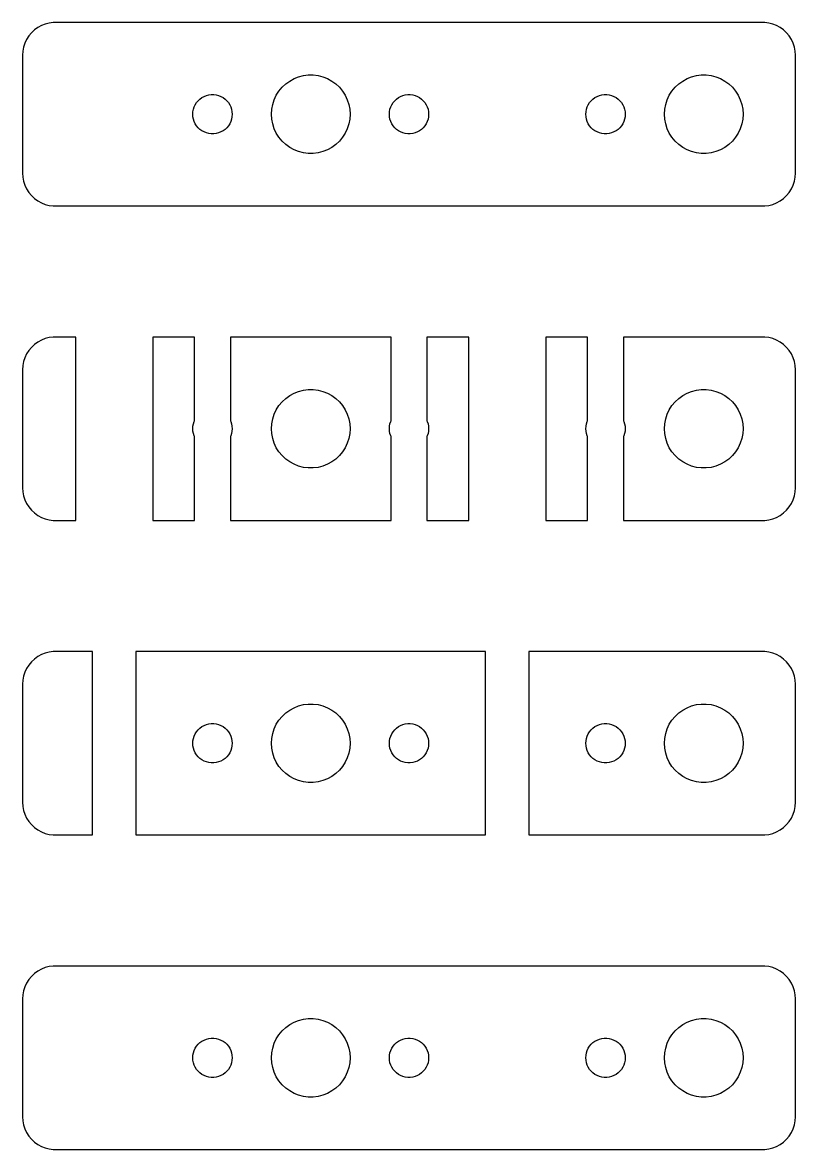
# Model space of a CAD drawing. Header units: metres. Extents: x -29.5 to 29.5, y -7 to 79.
import ezdxf

# ---------------------------------------------------------------- set-up
doc = ezdxf.new("R2010")
doc.units = ezdxf.units.M

msp = doc.modelspace()

# ---------------------------------------------------------------- linework, layer by layer
for p, q in [((-28.5936, 78.4263), (-28.8224, 78.2114)), ((-28.3396, 78.6108), (-28.5936, 78.4263)), ((-28.0644, 78.7621), (-28.3396, 78.6108)), ((-27.7725, 78.8776), (-28.0644, 78.7621)), ((-27.4684, 78.9557), (-27.7725, 78.8776)), ((-27.157, 78.9951), (-27.4684, 78.9557)), ((27.157, 78.9951), (-27.157, 78.9951)), ((27.4684, 78.9557), (27.157, 78.9951)), ((27.7725, 78.8776), (27.4684, 78.9557)), ((28.0644, 78.7621), (27.7725, 78.8776)), ((28.3396, 78.6108), (28.0644, 78.7621)), ((28.5936, 78.4263), (28.3396, 78.6108)), ((28.8224, 78.2114), (28.5936, 78.4263)), ((-29.3244, 77.4203), (-29.4214, 77.1217)), ((-29.1908, 77.7044), (-29.3244, 77.4203)), ((-29.0225, 77.9695), (-29.1908, 77.7044)), ((-28.8224, 78.2114), (-29.0225, 77.9695)), ((29.0225, 77.9695), (28.8224, 78.2114)), ((29.1908, 77.7044), (29.0225, 77.9695)), ((29.3244, 77.4203), (29.1908, 77.7044)), ((29.4214, 77.1217), (29.3244, 77.4203)), ((-29.4803, 76.8133), (-29.5, 76.5)), ((-29.4214, 77.1217), (-29.4803, 76.8133)), ((29.4803, 76.8133), (29.4214, 77.1217)), ((29.5, 76.5), (29.4803, 76.8133)), ((-29.5, 76.5), (-29.5, 67.5)), ((29.5, 67.5), (29.5, 76.5)), ((-8.77733, 74.7145), (-8.42705, 74.8532)), ((-8.42705, 74.8532), (-8.06213, 74.9469)), ((-8.06213, 74.9469), (-7.68837, 74.9941)), ((-7.68837, 74.9941), (-7.31161, 74.9941)), ((-7.31161, 74.9941), (-6.93785, 74.9469)), ((-6.93785, 74.9469), (-6.57294, 74.8532)), ((-6.57294, 74.8532), (-6.22266, 74.7145)), ((21.2227, 74.7145), (21.5729, 74.8532)), ((21.5729, 74.8532), (21.9379, 74.9469)), ((21.9379, 74.9469), (22.3116, 74.9941)), ((22.3116, 74.9941), (22.6884, 74.9941)), ((22.6884, 74.9941), (23.0621, 74.9469)), ((23.0621, 74.9469), (23.427, 74.8532)), ((23.427, 74.8532), (23.7773, 74.7145)), ((-9.92705, 73.7634), (-9.6869, 74.0536)), ((-9.6869, 74.0536), (-9.41226, 74.3115)), ((-9.41226, 74.3115), (-9.10747, 74.533)), ((-9.10747, 74.533), (-8.77733, 74.7145)), ((-6.22266, 74.7145), (-5.89252, 74.533)), ((-5.89252, 74.533), (-5.58772, 74.3115)), ((-5.58772, 74.3115), (-5.31308, 74.0536)), ((-5.31308, 74.0536), (-5.07294, 73.7634)), ((20.0729, 73.7634), (20.3131, 74.0536)), ((20.3131, 74.0536), (20.5877, 74.3115)), ((20.5877, 74.3115), (20.8925, 74.533)), ((20.8925, 74.533), (21.2227, 74.7145)), ((23.7773, 74.7145), (24.1075, 74.533)), ((24.1075, 74.533), (24.4123, 74.3115)), ((24.4123, 74.3115), (24.6869, 74.0536)), ((24.6869, 74.0536), (24.927, 73.7634)), ((-16.0934, 73.0268), (-15.9561, 73.1558)), ((-15.9561, 73.1558), (-15.8037, 73.2665)), ((-15.8037, 73.2665), (-15.6387, 73.3572)), ((-15.6387, 73.3572), (-15.4635, 73.4266)), ((-15.4635, 73.4266), (-15.2811, 73.4734)), ((-15.2811, 73.4734), (-15.0942, 73.497)), ((-15.0942, 73.497), (-14.9058, 73.497)), ((-14.9058, 73.497), (-14.7189, 73.4734)), ((-14.7189, 73.4734), (-14.5365, 73.4266)), ((-14.5365, 73.4266), (-14.3613, 73.3572)), ((-14.3613, 73.3572), (-14.1963, 73.2665)), ((-14.1963, 73.2665), (-14.0439, 73.1558)), ((-14.0439, 73.1558), (-13.9065, 73.0268)), ((-10.4057, 72.7461), (-10.2893, 73.1044)), ((-10.2893, 73.1044), (-10.1289, 73.4453)), ((-10.1289, 73.4453), (-9.92705, 73.7634)), ((-5.07294, 73.7634), (-4.87108, 73.4453)), ((-4.87108, 73.4453), (-4.71066, 73.1044)), ((-4.71066, 73.1044), (-4.59424, 72.7461)), ((-1.09344, 73.0268), (-0.956131, 73.1558)), ((-0.956131, 73.1558), (-0.803726, 73.2665)), ((-0.803726, 73.2665), (-0.638657, 73.3572)), ((-0.638657, 73.3572), (-0.463516, 73.4266)), ((-0.463516, 73.4266), (-0.281067, 73.4734)), ((-0.281067, 73.4734), (-0.094177, 73.497)), ((-0.094177, 73.497), (0.094177, 73.497)), ((0.094177, 73.497), (0.281067, 73.4734)), ((0.281067, 73.4734), (0.463516, 73.4266)), ((0.463516, 73.4266), (0.638657, 73.3572)), ((0.638657, 73.3572), (0.803726, 73.2665)), ((0.803726, 73.2665), (0.956131, 73.1558)), ((0.956131, 73.1558), (1.09344, 73.0268)), ((13.9065, 73.0268), (14.0439, 73.1558)), ((14.0439, 73.1558), (14.1963, 73.2665)), ((14.1963, 73.2665), (14.3613, 73.3572)), ((14.3613, 73.3572), (14.5365, 73.4266)), ((14.5365, 73.4266), (14.7189, 73.4734)), ((14.7189, 73.4734), (14.9058, 73.497)), ((14.9058, 73.497), (15.0942, 73.497)), ((15.0942, 73.497), (15.2811, 73.4734)), ((15.2811, 73.4734), (15.4635, 73.4266)), ((15.4635, 73.4266), (15.6387, 73.3572)), ((15.6387, 73.3572), (15.8037, 73.2665)), ((15.8037, 73.2665), (15.9561, 73.1558)), ((15.9561, 73.1558), (16.0934, 73.0268)), ((19.5942, 72.7461), (19.7107, 73.1044)), ((19.7107, 73.1044), (19.8711, 73.4453)), ((19.8711, 73.4453), (20.0729, 73.7634)), ((24.927, 73.7634), (25.1289, 73.4453)), ((25.1289, 73.4453), (25.2893, 73.1044)), ((25.2893, 73.1044), (25.4057, 72.7461)), ((-16.4882, 72.188), (-16.4529, 72.373)), ((-16.4529, 72.373), (-16.3947, 72.5522)), ((-16.3947, 72.5522), (-16.3145, 72.7226)), ((-16.3145, 72.7226), (-16.2135, 72.8817)), ((-16.2135, 72.8817), (-16.0934, 73.0268)), ((-13.9065, 73.0268), (-13.7865, 72.8817)), ((-13.7865, 72.8817), (-13.6855, 72.7226)), ((-13.6855, 72.7226), (-13.6053, 72.5522)), ((-13.6053, 72.5522), (-13.5471, 72.373)), ((-13.5471, 72.373), (-13.5118, 72.188)), ((-10.5, 72), (-10.4763, 72.376)), ((-10.4763, 72.376), (-10.4057, 72.7461)), ((-4.59424, 72.7461), (-4.52365, 72.376)), ((-4.52365, 72.376), (-4.5, 72)), ((-1.48816, 72.188), (-1.45287, 72.373)), ((-1.45287, 72.373), (-1.39465, 72.5522)), ((-1.39465, 72.5522), (-1.31445, 72.7226)), ((-1.31445, 72.7226), (-1.21352, 72.8817)), ((-1.21352, 72.8817), (-1.09344, 73.0268)), ((1.09344, 73.0268), (1.21352, 72.8817)), ((1.21352, 72.8817), (1.31445, 72.7226)), ((1.31445, 72.7226), (1.39465, 72.5522)), ((1.39465, 72.5522), (1.45287, 72.373)), ((1.45287, 72.373), (1.48816, 72.188)), ((13.5118, 72.188), (13.5471, 72.373)), ((13.5471, 72.373), (13.6053, 72.5522)), ((13.6053, 72.5522), (13.6855, 72.7226)), ((13.6855, 72.7226), (13.7865, 72.8817)), ((13.7865, 72.8817), (13.9065, 73.0268)), ((16.0934, 73.0268), (16.2135, 72.8817)), ((16.2135, 72.8817), (16.3145, 72.7226)), ((16.3145, 72.7226), (16.3947, 72.5522)), ((16.3947, 72.5522), (16.4529, 72.373)), ((16.4529, 72.373), (16.4882, 72.188)), ((19.5, 72), (19.5237, 72.376)), ((19.5237, 72.376), (19.5942, 72.7461)), ((25.4057, 72.7461), (25.4763, 72.376)), ((25.4763, 72.376), (25.5, 72)), ((-16.5, 72), (-16.4882, 72.188)), ((-16.4882, 71.812), (-16.5, 72)), ((-16.4529, 71.627), (-16.4882, 71.812)), ((-16.3947, 71.4478), (-16.4529, 71.627)), ((-16.3145, 71.2774), (-16.3947, 71.4478)), ((-13.6053, 71.4478), (-13.6855, 71.2774)), ((-13.5471, 71.627), (-13.6053, 71.4478)), ((-13.5118, 71.812), (-13.5471, 71.627)), ((-13.5118, 72.188), (-13.5, 72)), ((-13.5, 72), (-13.5118, 71.812)), ((-10.4763, 71.624), (-10.5, 72)), ((-10.4057, 71.2539), (-10.4763, 71.624)), ((-4.52365, 71.624), (-4.59424, 71.2539)), ((-4.5, 72), (-4.52365, 71.624)), ((-1.5, 72), (-1.48816, 72.188)), ((-1.48816, 71.812), (-1.5, 72)), ((-1.45287, 71.627), (-1.48816, 71.812)), ((-1.39465, 71.4478), (-1.45287, 71.627)), ((-1.31445, 71.2774), (-1.39465, 71.4478)), ((1.39465, 71.4478), (1.31445, 71.2774)), ((1.45287, 71.627), (1.39465, 71.4478)), ((1.48816, 71.812), (1.45287, 71.627)), ((1.48816, 72.188), (1.5, 72)), ((1.5, 72), (1.48816, 71.812)), ((13.5, 72), (13.5118, 72.188)), ((13.5118, 71.812), (13.5, 72)), ((13.5471, 71.627), (13.5118, 71.812)), ((13.6053, 71.4478), (13.5471, 71.627)), ((13.6855, 71.2774), (13.6053, 71.4478)), ((16.3947, 71.4478), (16.3145, 71.2774)), ((16.4529, 71.627), (16.3947, 71.4478)), ((16.4882, 71.812), (16.4529, 71.627)), ((16.4882, 72.188), (16.5, 72)), ((16.5, 72), (16.4882, 71.812)), ((19.5237, 71.624), (19.5, 72)), ((19.5942, 71.2539), (19.5237, 71.624)), ((25.4763, 71.624), (25.4057, 71.2539)), ((25.5, 72), (25.4763, 71.624)), ((-16.2135, 71.1183), (-16.3145, 71.2774)), ((-16.0934, 70.9732), (-16.2135, 71.1183)), ((-15.9561, 70.8442), (-16.0934, 70.9732)), ((-15.8037, 70.7335), (-15.9561, 70.8442)), ((-15.6387, 70.6428), (-15.8037, 70.7335)), ((-15.4635, 70.5734), (-15.6387, 70.6428)), ((-15.2811, 70.5266), (-15.4635, 70.5734)), ((-15.0942, 70.503), (-15.2811, 70.5266)), ((-14.7189, 70.5266), (-14.9058, 70.503)), ((-14.5365, 70.5734), (-14.7189, 70.5266)), ((-14.3613, 70.6428), (-14.5365, 70.5734)), ((-14.1963, 70.7335), (-14.3613, 70.6428)), ((-14.0439, 70.8442), (-14.1963, 70.7335)), ((-13.9065, 70.9732), (-14.0439, 70.8442)), ((-13.7865, 71.1183), (-13.9065, 70.9732)), ((-13.6855, 71.2774), (-13.7865, 71.1183)), ((-10.2893, 70.8956), (-10.4057, 71.2539)), ((-10.1289, 70.5547), (-10.2893, 70.8956)), ((-9.92705, 70.2366), (-10.1289, 70.5547)), ((-4.87108, 70.5547), (-5.07294, 70.2366)), ((-4.71066, 70.8956), (-4.87108, 70.5547)), ((-4.59424, 71.2539), (-4.71066, 70.8956)), ((-1.21352, 71.1183), (-1.31445, 71.2774)), ((-1.09344, 70.9732), (-1.21352, 71.1183)), ((-0.956131, 70.8442), (-1.09344, 70.9732)), ((-0.803726, 70.7335), (-0.956131, 70.8442)), ((-0.638657, 70.6428), (-0.803726, 70.7335)), ((-0.463516, 70.5734), (-0.638657, 70.6428)), ((-0.281067, 70.5266), (-0.463516, 70.5734)), ((-0.094177, 70.503), (-0.281067, 70.5266)), ((0.281067, 70.5266), (0.094177, 70.503)), ((0.463516, 70.5734), (0.281067, 70.5266)), ((0.638657, 70.6428), (0.463516, 70.5734)), ((0.803726, 70.7335), (0.638657, 70.6428)), ((0.956131, 70.8442), (0.803726, 70.7335)), ((1.09344, 70.9732), (0.956131, 70.8442)), ((1.21352, 71.1183), (1.09344, 70.9732)), ((1.31445, 71.2774), (1.21352, 71.1183)), ((13.7865, 71.1183), (13.6855, 71.2774)), ((13.9065, 70.9732), (13.7865, 71.1183)), ((14.0439, 70.8442), (13.9065, 70.9732)), ((14.1963, 70.7335), (14.0439, 70.8442)), ((14.3613, 70.6428), (14.1963, 70.7335)), ((14.5365, 70.5734), (14.3613, 70.6428)), ((14.7189, 70.5266), (14.5365, 70.5734)), ((14.9058, 70.503), (14.7189, 70.5266)), ((15.2811, 70.5266), (15.0942, 70.503)), ((15.4635, 70.5734), (15.2811, 70.5266)), ((15.6387, 70.6428), (15.4635, 70.5734)), ((15.8037, 70.7335), (15.6387, 70.6428)), ((15.9561, 70.8442), (15.8037, 70.7335)), ((16.0934, 70.9732), (15.9561, 70.8442)), ((16.2135, 71.1183), (16.0934, 70.9732)), ((16.3145, 71.2774), (16.2135, 71.1183)), ((19.7107, 70.8956), (19.5942, 71.2539)), ((19.8711, 70.5547), (19.7107, 70.8956)), ((20.0729, 70.2366), (19.8711, 70.5547)), ((25.1289, 70.5547), (24.927, 70.2366)), ((25.2893, 70.8956), (25.1289, 70.5547)), ((25.4057, 71.2539), (25.2893, 70.8956)), ((-14.9058, 70.503), (-15.0942, 70.503)), ((-9.6869, 69.9464), (-9.92705, 70.2366)), ((-9.41226, 69.6885), (-9.6869, 69.9464)), ((-9.10747, 69.467), (-9.41226, 69.6885)), ((-5.58772, 69.6885), (-5.89252, 69.467)), ((-5.31308, 69.9464), (-5.58772, 69.6885)), ((-5.07294, 70.2366), (-5.31308, 69.9464)), ((0.094177, 70.503), (-0.094177, 70.503)), ((15.0942, 70.503), (14.9058, 70.503)), ((20.3131, 69.9464), (20.0729, 70.2366)), ((20.5877, 69.6885), (20.3131, 69.9464)), ((20.8925, 69.467), (20.5877, 69.6885)), ((24.4123, 69.6885), (24.1075, 69.467)), ((24.6869, 69.9464), (24.4123, 69.6885)), ((24.927, 70.2366), (24.6869, 69.9464)), ((-8.77733, 69.2855), (-9.10747, 69.467)), ((-8.42705, 69.1468), (-8.77733, 69.2855)), ((-8.06213, 69.0531), (-8.42705, 69.1468)), ((-7.68837, 69.0059), (-8.06213, 69.0531)), ((-7.31161, 69.0059), (-7.68837, 69.0059)), ((-6.93785, 69.0531), (-7.31161, 69.0059)), ((-6.57294, 69.1468), (-6.93785, 69.0531)), ((-6.22266, 69.2855), (-6.57294, 69.1468)), ((-5.89252, 69.467), (-6.22266, 69.2855)), ((21.2227, 69.2855), (20.8925, 69.467)), ((21.5729, 69.1468), (21.2227, 69.2855)), ((21.9379, 69.0531), (21.5729, 69.1468)), ((22.3116, 69.0059), (21.9379, 69.0531)), ((22.6884, 69.0059), (22.3116, 69.0059)), ((23.0621, 69.0531), (22.6884, 69.0059)), ((23.427, 69.1468), (23.0621, 69.0531)), ((23.7773, 69.2855), (23.427, 69.1468)), ((24.1075, 69.467), (23.7773, 69.2855)), ((-29.5, 67.5), (-29.4803, 67.1867)), ((-29.4803, 67.1867), (-29.4214, 66.8783)), ((29.4214, 66.8783), (29.4803, 67.1867)), ((29.4803, 67.1867), (29.5, 67.5)), ((-29.4214, 66.8783), (-29.3244, 66.5797)), ((-29.3244, 66.5797), (-29.1908, 66.2956)), ((-29.1908, 66.2956), (-29.0225, 66.0305)), ((29.0225, 66.0305), (29.1908, 66.2956)), ((29.1908, 66.2956), (29.3244, 66.5797)), ((29.3244, 66.5797), (29.4214, 66.8783)), ((-29.0225, 66.0305), (-28.8224, 65.7886)), ((-28.8224, 65.7886), (-28.5936, 65.5737)), ((-28.5936, 65.5737), (-28.3396, 65.3892)), ((-28.3396, 65.3892), (-28.0644, 65.2379)), ((28.0644, 65.2379), (28.3396, 65.3892)), ((28.3396, 65.3892), (28.5936, 65.5737)), ((28.5936, 65.5737), (28.8224, 65.7886)), ((28.8224, 65.7886), (29.0225, 66.0305)), ((-28.0644, 65.2379), (-27.7725, 65.1224)), ((-27.7725, 65.1224), (-27.4684, 65.0443)), ((-27.4684, 65.0443), (-27.157, 65.0049)), ((-27.157, 65.0049), (27.157, 65.0049)), ((27.157, 65.0049), (27.4684, 65.0443)), ((27.4684, 65.0443), (27.7725, 65.1224)), ((27.7725, 65.1224), (28.0644, 65.2379)), ((-28.8224, 54.2114), (-29.0225, 53.9695)), ((-28.5936, 54.4263), (-28.8224, 54.2114)), ((-28.3396, 54.6108), (-28.5936, 54.4263)), ((-28.0644, 54.7621), (-28.3396, 54.6108)), ((-27.7725, 54.8776), (-28.0644, 54.7621)), ((-27.4684, 54.9557), (-27.7725, 54.8776)), ((-27.157, 54.9951), (-27.4684, 54.9557)), ((-25.4336, 54.9951), (-27.157, 54.9951)), ((-25.4336, 41.0049), (-25.4336, 54.9951)), ((-16.3722, 54.9951), (-19.5664, 54.9951)), ((-19.5664, 54.9951), (-19.5664, 41.0049)), ((-16.3722, 48.6), (-16.3722, 54.9951)), ((-1.37216, 54.9951), (-13.6278, 54.9951)), ((-13.6278, 54.9951), (-13.6278, 48.6)), ((-1.37216, 48.6), (-1.37216, 54.9951)), ((4.56638, 54.9951), (1.37216, 54.9951)), ((1.37216, 54.9951), (1.37216, 48.6)), ((4.56638, 41.0049), (4.56638, 54.9951)), ((13.6278, 54.9951), (10.4336, 54.9951)), ((10.4336, 54.9951), (10.4336, 41.0049)), ((13.6278, 48.6), (13.6278, 54.9951)), ((27.157, 54.9951), (16.3722, 54.9951)), ((16.3722, 54.9951), (16.3722, 48.6)), ((27.4684, 54.9557), (27.157, 54.9951)), ((27.7725, 54.8776), (27.4684, 54.9557)), ((28.0644, 54.7621), (27.7725, 54.8776)), ((28.3396, 54.6108), (28.0644, 54.7621)), ((28.5936, 54.4263), (28.3396, 54.6108)), ((28.8224, 54.2114), (28.5936, 54.4263)), ((29.0225, 53.9695), (28.8224, 54.2114)), ((-29.3244, 53.4203), (-29.4214, 53.1217)), ((-29.1908, 53.7044), (-29.3244, 53.4203)), ((-29.0225, 53.9695), (-29.1908, 53.7044)), ((29.1908, 53.7044), (29.0225, 53.9695)), ((29.3244, 53.4203), (29.1908, 53.7044)), ((29.4214, 53.1217), (29.3244, 53.4203)), ((-29.4803, 52.8133), (-29.5, 52.5)), ((-29.5, 52.5), (-29.5, 43.5)), ((-29.4214, 53.1217), (-29.4803, 52.8133)), ((29.4803, 52.8133), (29.4214, 53.1217)), ((29.5, 52.5), (29.4803, 52.8133)), ((29.5, 43.5), (29.5, 52.5)), ((-8.77733, 50.7145), (-8.42705, 50.8532)), ((-8.42705, 50.8532), (-8.06213, 50.9469)), ((-8.06213, 50.9469), (-7.68837, 50.9941)), ((-7.68837, 50.9941), (-7.31161, 50.9941)), ((-7.31161, 50.9941), (-6.93785, 50.9469)), ((-6.93785, 50.9469), (-6.57294, 50.8532)), ((-6.57294, 50.8532), (-6.22266, 50.7145)), ((21.2227, 50.7145), (21.5729, 50.8532)), ((21.5729, 50.8532), (21.9379, 50.9469)), ((21.9379, 50.9469), (22.3116, 50.9941)), ((22.3116, 50.9941), (22.6884, 50.9941)), ((22.6884, 50.9941), (23.0621, 50.9469)), ((23.0621, 50.9469), (23.427, 50.8532)), ((23.427, 50.8532), (23.7773, 50.7145)), ((-9.92705, 49.7634), (-9.6869, 50.0536)), ((-9.6869, 50.0536), (-9.41226, 50.3115)), ((-9.41226, 50.3115), (-9.10747, 50.533)), ((-9.10747, 50.533), (-8.77733, 50.7145)), ((-6.22266, 50.7145), (-5.89252, 50.533)), ((-5.89252, 50.533), (-5.58772, 50.3115)), ((-5.58772, 50.3115), (-5.31308, 50.0536)), ((-5.31308, 50.0536), (-5.07294, 49.7634)), ((20.0729, 49.7634), (20.3131, 50.0536)), ((20.3131, 50.0536), (20.5877, 50.3115)), ((20.5877, 50.3115), (20.8925, 50.533)), ((20.8925, 50.533), (21.2227, 50.7145)), ((23.7773, 50.7145), (24.1075, 50.533)), ((24.1075, 50.533), (24.4123, 50.3115)), ((24.4123, 50.3115), (24.6869, 50.0536)), ((24.6869, 50.0536), (24.927, 49.7634)), ((-10.4057, 48.7461), (-10.2893, 49.1044)), ((-10.2893, 49.1044), (-10.1289, 49.4453)), ((-10.1289, 49.4453), (-9.92705, 49.7634)), ((-5.07294, 49.7634), (-4.87108, 49.4453)), ((-4.87108, 49.4453), (-4.71066, 49.1044)), ((-4.71066, 49.1044), (-4.59424, 48.7461)), ((19.5942, 48.7461), (19.7107, 49.1044)), ((19.7107, 49.1044), (19.8711, 49.4453)), ((19.8711, 49.4453), (20.0729, 49.7634)), ((24.927, 49.7634), (25.1289, 49.4453)), ((25.1289, 49.4453), (25.2893, 49.1044)), ((25.2893, 49.1044), (25.4057, 48.7461)), ((-16.5, 48), (-16.4882, 48.188)), ((-16.4882, 48.188), (-16.4529, 48.373)), ((-16.4529, 48.373), (-16.3947, 48.5522)), ((-16.3947, 48.5522), (-16.3722, 48.6)), ((-13.6278, 48.6), (-13.6053, 48.5522)), ((-13.6053, 48.5522), (-13.5471, 48.373)), ((-13.5471, 48.373), (-13.5118, 48.188)), ((-13.5118, 48.188), (-13.5, 48)), ((-10.5, 48), (-10.4763, 48.376)), ((-10.4763, 48.376), (-10.4057, 48.7461)), ((-4.59424, 48.7461), (-4.52365, 48.376)), ((-4.52365, 48.376), (-4.5, 48)), ((-1.5, 48), (-1.48816, 48.188)), ((-1.48816, 48.188), (-1.45287, 48.373)), ((-1.45287, 48.373), (-1.39465, 48.5522)), ((-1.39465, 48.5522), (-1.37216, 48.6)), ((1.37216, 48.6), (1.39465, 48.5522)), ((1.39465, 48.5522), (1.45287, 48.373)), ((1.45287, 48.373), (1.48816, 48.188)), ((1.48816, 48.188), (1.5, 48)), ((13.5, 48), (13.5118, 48.188)), ((13.5118, 48.188), (13.5471, 48.373)), ((13.5471, 48.373), (13.6053, 48.5522)), ((13.6053, 48.5522), (13.6278, 48.6)), ((16.3722, 48.6), (16.3947, 48.5522)), ((16.3947, 48.5522), (16.4529, 48.373)), ((16.4529, 48.373), (16.4882, 48.188)), ((16.4882, 48.188), (16.5, 48)), ((19.5, 48), (19.5237, 48.376)), ((19.5237, 48.376), (19.5942, 48.7461)), ((25.4057, 48.7461), (25.4763, 48.376)), ((25.4763, 48.376), (25.5, 48)), ((-16.4882, 47.812), (-16.5, 48)), ((-16.4529, 47.627), (-16.4882, 47.812)), ((-16.3947, 47.4478), (-16.4529, 47.627)), ((-16.3722, 47.4), (-16.3947, 47.4478)), ((-16.3722, 41.0049), (-16.3722, 47.4)), ((-13.6053, 47.4478), (-13.6278, 47.4)), ((-13.6278, 47.4), (-13.6278, 41.0049)), ((-13.5471, 47.627), (-13.6053, 47.4478)), ((-13.5118, 47.812), (-13.5471, 47.627)), ((-13.5, 48), (-13.5118, 47.812)), ((-10.4763, 47.624), (-10.5, 48)), ((-10.4057, 47.2539), (-10.4763, 47.624)), ((-4.52365, 47.624), (-4.59424, 47.2539)), ((-4.5, 48), (-4.52365, 47.624)), ((-1.48816, 47.812), (-1.5, 48)), ((-1.45287, 47.627), (-1.48816, 47.812)), ((-1.39465, 47.4478), (-1.45287, 47.627)), ((-1.37216, 47.4), (-1.39465, 47.4478)), ((-1.37216, 41.0049), (-1.37216, 47.4)), ((1.39465, 47.4478), (1.37216, 47.4)), ((1.37216, 47.4), (1.37216, 41.0049)), ((1.45287, 47.627), (1.39465, 47.4478)), ((1.48816, 47.812), (1.45287, 47.627)), ((1.5, 48), (1.48816, 47.812)), ((13.5118, 47.812), (13.5, 48)), ((13.5471, 47.627), (13.5118, 47.812)), ((13.6053, 47.4478), (13.5471, 47.627)), ((13.6278, 47.4), (13.6053, 47.4478)), ((13.6278, 41.0049), (13.6278, 47.4)), ((16.3947, 47.4478), (16.3722, 47.4)), ((16.3722, 47.4), (16.3722, 41.0049)), ((16.4529, 47.627), (16.3947, 47.4478)), ((16.4882, 47.812), (16.4529, 47.627)), ((16.5, 48), (16.4882, 47.812)), ((19.5237, 47.624), (19.5, 48)), ((19.5942, 47.2539), (19.5237, 47.624)), ((25.4763, 47.624), (25.4057, 47.2539)), ((25.5, 48), (25.4763, 47.624)), ((-10.2893, 46.8956), (-10.4057, 47.2539)), ((-10.1289, 46.5547), (-10.2893, 46.8956)), ((-9.92705, 46.2366), (-10.1289, 46.5547)), ((-4.87108, 46.5547), (-5.07294, 46.2366)), ((-4.71066, 46.8956), (-4.87108, 46.5547)), ((-4.59424, 47.2539), (-4.71066, 46.8956)), ((19.7107, 46.8956), (19.5942, 47.2539)), ((19.8711, 46.5547), (19.7107, 46.8956)), ((20.0729, 46.2366), (19.8711, 46.5547)), ((25.1289, 46.5547), (24.927, 46.2366)), ((25.2893, 46.8956), (25.1289, 46.5547)), ((25.4057, 47.2539), (25.2893, 46.8956)), ((-9.6869, 45.9464), (-9.92705, 46.2366)), ((-9.41226, 45.6885), (-9.6869, 45.9464)), ((-9.10747, 45.467), (-9.41226, 45.6885)), ((-5.58772, 45.6885), (-5.89252, 45.467)), ((-5.31308, 45.9464), (-5.58772, 45.6885)), ((-5.07294, 46.2366), (-5.31308, 45.9464)), ((20.3131, 45.9464), (20.0729, 46.2366)), ((20.5877, 45.6885), (20.3131, 45.9464)), ((20.8925, 45.467), (20.5877, 45.6885)), ((24.4123, 45.6885), (24.1075, 45.467)), ((24.6869, 45.9464), (24.4123, 45.6885)), ((24.927, 46.2366), (24.6869, 45.9464)), ((-8.77733, 45.2855), (-9.10747, 45.467)), ((-8.42705, 45.1468), (-8.77733, 45.2855)), ((-8.06213, 45.0531), (-8.42705, 45.1468)), ((-7.68837, 45.0059), (-8.06213, 45.0531)), ((-7.31161, 45.0059), (-7.68837, 45.0059)), ((-6.93785, 45.0531), (-7.31161, 45.0059)), ((-6.57294, 45.1468), (-6.93785, 45.0531)), ((-6.22266, 45.2855), (-6.57294, 45.1468)), ((-5.89252, 45.467), (-6.22266, 45.2855)), ((21.2227, 45.2855), (20.8925, 45.467)), ((21.5729, 45.1468), (21.2227, 45.2855)), ((21.9379, 45.0531), (21.5729, 45.1468)), ((22.3116, 45.0059), (21.9379, 45.0531)), ((22.6884, 45.0059), (22.3116, 45.0059)), ((23.0621, 45.0531), (22.6884, 45.0059)), ((23.427, 45.1468), (23.0621, 45.0531)), ((23.7773, 45.2855), (23.427, 45.1468)), ((24.1075, 45.467), (23.7773, 45.2855)), ((-29.5, 43.5), (-29.4803, 43.1867)), ((-29.4803, 43.1867), (-29.4214, 42.8783)), ((29.4214, 42.8783), (29.4803, 43.1867)), ((29.4803, 43.1867), (29.5, 43.5)), ((-29.4214, 42.8783), (-29.3244, 42.5797)), ((-29.3244, 42.5797), (-29.1908, 42.2956)), ((-29.1908, 42.2956), (-29.0225, 42.0305)), ((29.0225, 42.0305), (29.1908, 42.2956)), ((29.1908, 42.2956), (29.3244, 42.5797)), ((29.3244, 42.5797), (29.4214, 42.8783)), ((-29.0225, 42.0305), (-28.8224, 41.7886)), ((-28.8224, 41.7886), (-28.5936, 41.5737)), ((-28.5936, 41.5737), (-28.3396, 41.3892)), ((-28.3396, 41.3892), (-28.0644, 41.2379)), ((28.0644, 41.2379), (28.3396, 41.3892)), ((28.3396, 41.3892), (28.5936, 41.5737)), ((28.5936, 41.5737), (28.8224, 41.7886)), ((28.8224, 41.7886), (29.0225, 42.0305)), ((-28.0644, 41.2379), (-27.7725, 41.1224)), ((-27.7725, 41.1224), (-27.4684, 41.0443)), ((-27.4684, 41.0443), (-27.157, 41.0049)), ((-27.157, 41.0049), (-25.4336, 41.0049)), ((-19.5664, 41.0049), (-16.3722, 41.0049)), ((-13.6278, 41.0049), (-1.37216, 41.0049)), ((1.37216, 41.0049), (4.56638, 41.0049)), ((10.4336, 41.0049), (13.6278, 41.0049)), ((16.3722, 41.0049), (27.157, 41.0049)), ((27.157, 41.0049), (27.4684, 41.0443)), ((27.4684, 41.0443), (27.7725, 41.1224)), ((27.7725, 41.1224), (28.0644, 41.2379)), ((-27.157, 30.9951), (-27.4684, 30.9557)), ((-24.1529, 30.9951), (-27.157, 30.9951)), ((-24.1529, 17.0049), (-24.1529, 30.9951)), ((5.84712, 30.9951), (-20.8471, 30.9951)), ((-20.8471, 30.9951), (-20.8471, 17.0049)), ((5.84712, 17.0049), (5.84712, 30.9951)), ((27.157, 30.9951), (9.15286, 30.9951)), ((9.15286, 30.9951), (9.15286, 17.0049)), ((27.4684, 30.9557), (27.157, 30.9951)), ((-28.8224, 30.2114), (-29.0225, 29.9695)), ((-28.5936, 30.4263), (-28.8224, 30.2114)), ((-28.3396, 30.6108), (-28.5936, 30.4263)), ((-28.0644, 30.7621), (-28.3396, 30.6108)), ((-27.7725, 30.8776), (-28.0644, 30.7621)), ((-27.4684, 30.9557), (-27.7725, 30.8776)), ((27.7725, 30.8776), (27.4684, 30.9557)), ((28.0644, 30.7621), (27.7725, 30.8776)), ((28.3396, 30.6108), (28.0644, 30.7621)), ((28.5936, 30.4263), (28.3396, 30.6108)), ((28.8224, 30.2114), (28.5936, 30.4263)), ((29.0225, 29.9695), (28.8224, 30.2114)), ((-29.3244, 29.4203), (-29.4214, 29.1217)), ((-29.1908, 29.7044), (-29.3244, 29.4203)), ((-29.0225, 29.9695), (-29.1908, 29.7044)), ((29.1908, 29.7044), (29.0225, 29.9695)), ((29.3244, 29.4203), (29.1908, 29.7044)), ((29.4214, 29.1217), (29.3244, 29.4203)), ((-29.4803, 28.8133), (-29.5, 28.5)), ((-29.5, 28.5), (-29.5, 19.5)), ((-29.4214, 29.1217), (-29.4803, 28.8133)), ((29.4803, 28.8133), (29.4214, 29.1217)), ((29.5, 28.5), (29.4803, 28.8133)), ((29.5, 19.5), (29.5, 28.5)), ((-9.10747, 26.533), (-8.77733, 26.7145)), ((-8.77733, 26.7145), (-8.42705, 26.8532)), ((-8.42705, 26.8532), (-8.06213, 26.9469)), ((-8.06213, 26.9469), (-7.68837, 26.9941)), ((-7.68837, 26.9941), (-7.31161, 26.9941)), ((-7.31161, 26.9941), (-6.93785, 26.9469)), ((-6.93785, 26.9469), (-6.57294, 26.8532)), ((-6.57294, 26.8532), (-6.22266, 26.7145)), ((-6.22266, 26.7145), (-5.89252, 26.533)), ((20.8925, 26.533), (21.2227, 26.7145)), ((21.2227, 26.7145), (21.5729, 26.8532)), ((21.5729, 26.8532), (21.9379, 26.9469)), ((21.9379, 26.9469), (22.3116, 26.9941)), ((22.3116, 26.9941), (22.6884, 26.9941)), ((22.6884, 26.9941), (23.0621, 26.9469)), ((23.0621, 26.9469), (23.427, 26.8532)), ((23.427, 26.8532), (23.7773, 26.7145)), ((23.7773, 26.7145), (24.1075, 26.533)), ((-9.92705, 25.7634), (-9.6869, 26.0536)), ((-9.6869, 26.0536), (-9.41226, 26.3115)), ((-9.41226, 26.3115), (-9.10747, 26.533)), ((-5.89252, 26.533), (-5.58772, 26.3115)), ((-5.58772, 26.3115), (-5.31308, 26.0536)), ((-5.31308, 26.0536), (-5.07294, 25.7634)), ((20.0729, 25.7634), (20.3131, 26.0536)), ((20.3131, 26.0536), (20.5877, 26.3115)), ((20.5877, 26.3115), (20.8925, 26.533)), ((24.1075, 26.533), (24.4123, 26.3115)), ((24.4123, 26.3115), (24.6869, 26.0536)), ((24.6869, 26.0536), (24.927, 25.7634)), ((-16.2135, 24.8817), (-16.0934, 25.0268)), ((-16.0934, 25.0268), (-15.9561, 25.1558)), ((-15.9561, 25.1558), (-15.8037, 25.2665)), ((-15.8037, 25.2665), (-15.6387, 25.3572)), ((-15.6387, 25.3572), (-15.4635, 25.4266)), ((-15.4635, 25.4266), (-15.2811, 25.4734)), ((-15.2811, 25.4734), (-15.0942, 25.497)), ((-15.0942, 25.497), (-14.9058, 25.497)), ((-14.9058, 25.497), (-14.7189, 25.4734)), ((-14.7189, 25.4734), (-14.5365, 25.4266)), ((-14.5365, 25.4266), (-14.3613, 25.3572)), ((-14.3613, 25.3572), (-14.1963, 25.2665)), ((-14.1963, 25.2665), (-14.0439, 25.1558)), ((-14.0439, 25.1558), (-13.9065, 25.0268)), ((-13.9065, 25.0268), (-13.7865, 24.8817)), ((-10.4057, 24.7461), (-10.2893, 25.1044)), ((-10.2893, 25.1044), (-10.1289, 25.4453)), ((-10.1289, 25.4453), (-9.92705, 25.7634)), ((-5.07294, 25.7634), (-4.87108, 25.4453)), ((-4.87108, 25.4453), (-4.71066, 25.1044)), ((-4.71066, 25.1044), (-4.59424, 24.7461)), ((-1.21352, 24.8817), (-1.09344, 25.0268)), ((-1.09344, 25.0268), (-0.956131, 25.1558)), ((-0.956131, 25.1558), (-0.803726, 25.2665)), ((-0.803726, 25.2665), (-0.638657, 25.3572)), ((-0.638657, 25.3572), (-0.463516, 25.4266)), ((-0.463516, 25.4266), (-0.281067, 25.4734)), ((-0.281067, 25.4734), (-0.094177, 25.497)), ((-0.094177, 25.497), (0.094177, 25.497)), ((0.094177, 25.497), (0.281067, 25.4734)), ((0.281067, 25.4734), (0.463516, 25.4266)), ((0.463516, 25.4266), (0.638657, 25.3572)), ((0.638657, 25.3572), (0.803726, 25.2665)), ((0.803726, 25.2665), (0.956131, 25.1558)), ((0.956131, 25.1558), (1.09344, 25.0268)), ((1.09344, 25.0268), (1.21352, 24.8817)), ((13.7865, 24.8817), (13.9065, 25.0268)), ((13.9065, 25.0268), (14.0439, 25.1558)), ((14.0439, 25.1558), (14.1963, 25.2665)), ((14.1963, 25.2665), (14.3613, 25.3572)), ((14.3613, 25.3572), (14.5365, 25.4266)), ((14.5365, 25.4266), (14.7189, 25.4734)), ((14.7189, 25.4734), (14.9058, 25.497)), ((14.9058, 25.497), (15.0942, 25.497)), ((15.0942, 25.497), (15.2811, 25.4734)), ((15.2811, 25.4734), (15.4635, 25.4266)), ((15.4635, 25.4266), (15.6387, 25.3572)), ((15.6387, 25.3572), (15.8037, 25.2665)), ((15.8037, 25.2665), (15.9561, 25.1558)), ((15.9561, 25.1558), (16.0934, 25.0268)), ((16.0934, 25.0268), (16.2135, 24.8817)), ((19.5942, 24.7461), (19.7107, 25.1044)), ((19.7107, 25.1044), (19.8711, 25.4453)), ((19.8711, 25.4453), (20.0729, 25.7634)), ((24.927, 25.7634), (25.1289, 25.4453)), ((25.1289, 25.4453), (25.2893, 25.1044)), ((25.2893, 25.1044), (25.4057, 24.7461)), ((-16.5, 24), (-16.4882, 24.188)), ((-16.4882, 24.188), (-16.4529, 24.373)), ((-16.4529, 24.373), (-16.3947, 24.5522)), ((-16.3947, 24.5522), (-16.3145, 24.7226)), ((-16.3145, 24.7226), (-16.2135, 24.8817)), ((-13.7865, 24.8817), (-13.6855, 24.7226)), ((-13.6855, 24.7226), (-13.6053, 24.5522)), ((-13.6053, 24.5522), (-13.5471, 24.373)), ((-13.5471, 24.373), (-13.5118, 24.188)), ((-13.5118, 24.188), (-13.5, 24)), ((-10.5, 24), (-10.4763, 24.376)), ((-10.4763, 24.376), (-10.4057, 24.7461)), ((-4.59424, 24.7461), (-4.52365, 24.376)), ((-4.52365, 24.376), (-4.5, 24)), ((-1.5, 24), (-1.48816, 24.188)), ((-1.48816, 24.188), (-1.45287, 24.373)), ((-1.45287, 24.373), (-1.39465, 24.5522)), ((-1.39465, 24.5522), (-1.31445, 24.7226)), ((-1.31445, 24.7226), (-1.21352, 24.8817)), ((1.21352, 24.8817), (1.31445, 24.7226)), ((1.31445, 24.7226), (1.39465, 24.5522)), ((1.39465, 24.5522), (1.45287, 24.373)), ((1.45287, 24.373), (1.48816, 24.188)), ((1.48816, 24.188), (1.5, 24)), ((13.5, 24), (13.5118, 24.188)), ((13.5118, 24.188), (13.5471, 24.373)), ((13.5471, 24.373), (13.6053, 24.5522)), ((13.6053, 24.5522), (13.6855, 24.7226)), ((13.6855, 24.7226), (13.7865, 24.8817)), ((16.2135, 24.8817), (16.3145, 24.7226)), ((16.3145, 24.7226), (16.3947, 24.5522)), ((16.3947, 24.5522), (16.4529, 24.373)), ((16.4529, 24.373), (16.4882, 24.188)), ((16.4882, 24.188), (16.5, 24)), ((19.5, 24), (19.5237, 24.376)), ((19.5237, 24.376), (19.5942, 24.7461)), ((25.4057, 24.7461), (25.4763, 24.376)), ((25.4763, 24.376), (25.5, 24)), ((-16.4882, 23.812), (-16.5, 24)), ((-16.4529, 23.627), (-16.4882, 23.812)), ((-16.3947, 23.4478), (-16.4529, 23.627)), ((-16.3145, 23.2774), (-16.3947, 23.4478)), ((-16.2135, 23.1183), (-16.3145, 23.2774)), ((-13.6855, 23.2774), (-13.7865, 23.1183)), ((-13.6053, 23.4478), (-13.6855, 23.2774)), ((-13.5471, 23.627), (-13.6053, 23.4478)), ((-13.5118, 23.812), (-13.5471, 23.627)), ((-13.5, 24), (-13.5118, 23.812)), ((-10.4763, 23.624), (-10.5, 24)), ((-10.4057, 23.2539), (-10.4763, 23.624)), ((-10.2893, 22.8956), (-10.4057, 23.2539)), ((-4.59424, 23.2539), (-4.71066, 22.8956)), ((-4.52365, 23.624), (-4.59424, 23.2539)), ((-4.5, 24), (-4.52365, 23.624)), ((-1.48816, 23.812), (-1.5, 24)), ((-1.45287, 23.627), (-1.48816, 23.812)), ((-1.39465, 23.4478), (-1.45287, 23.627)), ((-1.31445, 23.2774), (-1.39465, 23.4478)), ((-1.21352, 23.1183), (-1.31445, 23.2774)), ((1.31445, 23.2774), (1.21352, 23.1183)), ((1.39465, 23.4478), (1.31445, 23.2774)), ((1.45287, 23.627), (1.39465, 23.4478)), ((1.48816, 23.812), (1.45287, 23.627)), ((1.5, 24), (1.48816, 23.812)), ((13.5118, 23.812), (13.5, 24)), ((13.5471, 23.627), (13.5118, 23.812)), ((13.6053, 23.4478), (13.5471, 23.627)), ((13.6855, 23.2774), (13.6053, 23.4478)), ((13.7865, 23.1183), (13.6855, 23.2774)), ((16.3145, 23.2774), (16.2135, 23.1183)), ((16.3947, 23.4478), (16.3145, 23.2774)), ((16.4529, 23.627), (16.3947, 23.4478)), ((16.4882, 23.812), (16.4529, 23.627)), ((16.5, 24), (16.4882, 23.812)), ((19.5237, 23.624), (19.5, 24)), ((19.5942, 23.2539), (19.5237, 23.624)), ((19.7107, 22.8956), (19.5942, 23.2539)), ((25.4057, 23.2539), (25.2893, 22.8956)), ((25.4763, 23.624), (25.4057, 23.2539)), ((25.5, 24), (25.4763, 23.624)), ((-16.0934, 22.9732), (-16.2135, 23.1183)), ((-15.9561, 22.8442), (-16.0934, 22.9732)), ((-15.8037, 22.7335), (-15.9561, 22.8442)), ((-15.6387, 22.6428), (-15.8037, 22.7335)), ((-15.4635, 22.5734), (-15.6387, 22.6428)), ((-15.2811, 22.5266), (-15.4635, 22.5734)), ((-15.0942, 22.503), (-15.2811, 22.5266)), ((-14.9058, 22.503), (-15.0942, 22.503)), ((-14.7189, 22.5266), (-14.9058, 22.503)), ((-14.5365, 22.5734), (-14.7189, 22.5266)), ((-14.3613, 22.6428), (-14.5365, 22.5734)), ((-14.1963, 22.7335), (-14.3613, 22.6428)), ((-14.0439, 22.8442), (-14.1963, 22.7335)), ((-13.9065, 22.9732), (-14.0439, 22.8442)), ((-13.7865, 23.1183), (-13.9065, 22.9732)), ((-10.1289, 22.5547), (-10.2893, 22.8956)), ((-9.92705, 22.2366), (-10.1289, 22.5547)), ((-4.87108, 22.5547), (-5.07294, 22.2366)), ((-4.71066, 22.8956), (-4.87108, 22.5547)), ((-1.09344, 22.9732), (-1.21352, 23.1183)), ((-0.956131, 22.8442), (-1.09344, 22.9732)), ((-0.803726, 22.7335), (-0.956131, 22.8442)), ((-0.638657, 22.6428), (-0.803726, 22.7335)), ((-0.463516, 22.5734), (-0.638657, 22.6428)), ((-0.281067, 22.5266), (-0.463516, 22.5734)), ((-0.094177, 22.503), (-0.281067, 22.5266)), ((0.094177, 22.503), (-0.094177, 22.503)), ((0.281067, 22.5266), (0.094177, 22.503)), ((0.463516, 22.5734), (0.281067, 22.5266)), ((0.638657, 22.6428), (0.463516, 22.5734)), ((0.803726, 22.7335), (0.638657, 22.6428)), ((0.956131, 22.8442), (0.803726, 22.7335)), ((1.09344, 22.9732), (0.956131, 22.8442)), ((1.21352, 23.1183), (1.09344, 22.9732)), ((13.9065, 22.9732), (13.7865, 23.1183)), ((14.0439, 22.8442), (13.9065, 22.9732)), ((14.1963, 22.7335), (14.0439, 22.8442)), ((14.3613, 22.6428), (14.1963, 22.7335)), ((14.5365, 22.5734), (14.3613, 22.6428)), ((14.7189, 22.5266), (14.5365, 22.5734)), ((14.9058, 22.503), (14.7189, 22.5266)), ((15.0942, 22.503), (14.9058, 22.503)), ((15.2811, 22.5266), (15.0942, 22.503)), ((15.4635, 22.5734), (15.2811, 22.5266)), ((15.6387, 22.6428), (15.4635, 22.5734)), ((15.8037, 22.7335), (15.6387, 22.6428)), ((15.9561, 22.8442), (15.8037, 22.7335)), ((16.0934, 22.9732), (15.9561, 22.8442)), ((16.2135, 23.1183), (16.0934, 22.9732)), ((19.8711, 22.5547), (19.7107, 22.8956)), ((20.0729, 22.2366), (19.8711, 22.5547)), ((25.1289, 22.5547), (24.927, 22.2366)), ((25.2893, 22.8956), (25.1289, 22.5547)), ((-9.6869, 21.9464), (-9.92705, 22.2366)), ((-9.41226, 21.6885), (-9.6869, 21.9464)), ((-9.10747, 21.467), (-9.41226, 21.6885)), ((-5.58772, 21.6885), (-5.89252, 21.467)), ((-5.31308, 21.9464), (-5.58772, 21.6885)), ((-5.07294, 22.2366), (-5.31308, 21.9464)), ((20.3131, 21.9464), (20.0729, 22.2366)), ((20.5877, 21.6885), (20.3131, 21.9464)), ((20.8925, 21.467), (20.5877, 21.6885)), ((24.4123, 21.6885), (24.1075, 21.467)), ((24.6869, 21.9464), (24.4123, 21.6885)), ((24.927, 22.2366), (24.6869, 21.9464)), ((-8.77733, 21.2855), (-9.10747, 21.467)), ((-8.42705, 21.1468), (-8.77733, 21.2855)), ((-8.06213, 21.0531), (-8.42705, 21.1468)), ((-7.68837, 21.0059), (-8.06213, 21.0531)), ((-7.31161, 21.0059), (-7.68837, 21.0059)), ((-6.93785, 21.0531), (-7.31161, 21.0059)), ((-6.57294, 21.1468), (-6.93785, 21.0531)), ((-6.22266, 21.2855), (-6.57294, 21.1468)), ((-5.89252, 21.467), (-6.22266, 21.2855)), ((21.2227, 21.2855), (20.8925, 21.467)), ((21.5729, 21.1468), (21.2227, 21.2855)), ((21.9379, 21.0531), (21.5729, 21.1468)), ((22.3116, 21.0059), (21.9379, 21.0531)), ((22.6884, 21.0059), (22.3116, 21.0059)), ((23.0621, 21.0531), (22.6884, 21.0059)), ((23.427, 21.1468), (23.0621, 21.0531)), ((23.7773, 21.2855), (23.427, 21.1468)), ((24.1075, 21.467), (23.7773, 21.2855)), ((-29.5, 19.5), (-29.4803, 19.1867)), ((-29.4803, 19.1867), (-29.4214, 18.8783)), ((29.4214, 18.8783), (29.4803, 19.1867)), ((29.4803, 19.1867), (29.5, 19.5)), ((-29.4214, 18.8783), (-29.3244, 18.5797)), ((-29.3244, 18.5797), (-29.1908, 18.2956)), ((-29.1908, 18.2956), (-29.0225, 18.0305)), ((29.0225, 18.0305), (29.1908, 18.2956)), ((29.1908, 18.2956), (29.3244, 18.5797)), ((29.3244, 18.5797), (29.4214, 18.8783)), ((-29.0225, 18.0305), (-28.8224, 17.7886)), ((-28.8224, 17.7886), (-28.5936, 17.5737)), ((-28.5936, 17.5737), (-28.3396, 17.3892)), ((-28.3396, 17.3892), (-28.0644, 17.2379)), ((-28.0644, 17.2379), (-27.7725, 17.1224)), ((27.7725, 17.1224), (28.0644, 17.2379)), ((28.0644, 17.2379), (28.3396, 17.3892)), ((28.3396, 17.3892), (28.5936, 17.5737)), ((28.5936, 17.5737), (28.8224, 17.7886)), ((28.8224, 17.7886), (29.0225, 18.0305)), ((-27.7725, 17.1224), (-27.4684, 17.0443)), ((-27.4684, 17.0443), (-27.157, 17.0049)), ((-27.157, 17.0049), (-24.1529, 17.0049)), ((-20.8471, 17.0049), (5.84712, 17.0049)), ((9.15286, 17.0049), (27.157, 17.0049)), ((27.157, 17.0049), (27.4684, 17.0443)), ((27.4684, 17.0443), (27.7725, 17.1224)), ((-27.4684, 6.9557), (-27.7725, 6.87764)), ((-27.157, 6.99506), (-27.4684, 6.9557)), ((27.157, 6.99506), (-27.157, 6.99506)), ((27.4684, 6.9557), (27.157, 6.99506)), ((27.7725, 6.87764), (27.4684, 6.9557)), ((-28.8224, 6.21136), (-29.0225, 5.96945)), ((-28.5936, 6.42627), (-28.8224, 6.21136)), ((-28.3396, 6.61081), (-28.5936, 6.42627)), ((-28.0644, 6.76205), (-28.3396, 6.61081)), ((-27.7725, 6.87764), (-28.0644, 6.76205)), ((28.0644, 6.76205), (27.7725, 6.87764)), ((28.3396, 6.61081), (28.0644, 6.76205)), ((28.5936, 6.42627), (28.3396, 6.61081)), ((28.8224, 6.21136), (28.5936, 6.42627)), ((29.0225, 5.96945), (28.8224, 6.21136)), ((-29.3244, 5.4203), (-29.4214, 5.12172)), ((-29.1908, 5.70438), (-29.3244, 5.4203)), ((-29.0225, 5.96945), (-29.1908, 5.70438)), ((29.1908, 5.70438), (29.0225, 5.96945)), ((29.3244, 5.4203), (29.1908, 5.70438)), ((29.4214, 5.12172), (29.3244, 5.4203)), ((-29.4803, 4.81332), (-29.5, 4.5)), ((-29.5, 4.5), (-29.5, -4.5)), ((-29.4214, 5.12172), (-29.4803, 4.81332)), ((29.4803, 4.81332), (29.4214, 5.12172)), ((29.5, 4.5), (29.4803, 4.81332)), ((29.5, -4.5), (29.5, 4.5)), ((-9.10747, 2.53297), (-8.77733, 2.71448)), ((-8.77733, 2.71448), (-8.42705, 2.85316)), ((-8.42705, 2.85316), (-8.06213, 2.94685)), ((-8.06213, 2.94685), (-7.68837, 2.99408)), ((-7.68837, 2.99408), (-7.31161, 2.99408)), ((-7.31161, 2.99408), (-6.93785, 2.94685)), ((-6.93785, 2.94685), (-6.57294, 2.85316)), ((-6.57294, 2.85316), (-6.22266, 2.71448)), ((-6.22266, 2.71448), (-5.89252, 2.53297)), ((20.8925, 2.53297), (21.2227, 2.71448)), ((21.2227, 2.71448), (21.5729, 2.85316)), ((21.5729, 2.85316), (21.9379, 2.94685)), ((21.9379, 2.94685), (22.3116, 2.99408)), ((22.3116, 2.99408), (22.6884, 2.99408)), ((22.6884, 2.99408), (23.0621, 2.94685)), ((23.0621, 2.94685), (23.427, 2.85316)), ((23.427, 2.85316), (23.7773, 2.71448)), ((23.7773, 2.71448), (24.1075, 2.53297)), ((-10.1289, 1.44525), (-9.92705, 1.76335)), ((-9.92705, 1.76335), (-9.6869, 2.05363)), ((-9.6869, 2.05363), (-9.41226, 2.31154)), ((-9.41226, 2.31154), (-9.10747, 2.53297)), ((-5.89252, 2.53297), (-5.58772, 2.31154)), ((-5.58772, 2.31154), (-5.31308, 2.05363)), ((-5.31308, 2.05363), (-5.07294, 1.76335)), ((-5.07294, 1.76335), (-4.87108, 1.44525)), ((19.8711, 1.44525), (20.0729, 1.76335)), ((20.0729, 1.76335), (20.3131, 2.05363)), ((20.3131, 2.05363), (20.5877, 2.31154)), ((20.5877, 2.31154), (20.8925, 2.53297)), ((24.1075, 2.53297), (24.4123, 2.31154)), ((24.4123, 2.31154), (24.6869, 2.05363)), ((24.6869, 2.05363), (24.927, 1.76335)), ((24.927, 1.76335), (25.1289, 1.44525)), ((-16.3145, 0.722626), (-16.2135, 0.881668)), ((-16.2135, 0.881668), (-16.0934, 1.02681)), ((-16.0934, 1.02681), (-15.9561, 1.15576)), ((-15.9561, 1.15576), (-15.8037, 1.26648)), ((-15.8037, 1.26648), (-15.6387, 1.35724)), ((-15.6387, 1.35724), (-15.4635, 1.42657)), ((-15.4635, 1.42657), (-15.2811, 1.47342)), ((-15.2811, 1.47342), (-15.0942, 1.49704)), ((-15.0942, 1.49704), (-14.9058, 1.49704)), ((-14.9058, 1.49704), (-14.7189, 1.47342)), ((-14.7189, 1.47342), (-14.5365, 1.42657)), ((-14.5365, 1.42657), (-14.3613, 1.35724)), ((-14.3613, 1.35724), (-14.1963, 1.26648)), ((-14.1963, 1.26648), (-14.0439, 1.15576)), ((-14.0439, 1.15576), (-13.9065, 1.02681)), ((-13.9065, 1.02681), (-13.7865, 0.881668)), ((-13.7865, 0.881668), (-13.6855, 0.722626)), ((-10.4057, 0.746063), (-10.2893, 1.10437)), ((-10.2893, 1.10437), (-10.1289, 1.44525)), ((-4.87108, 1.44525), (-4.71066, 1.10437)), ((-4.71066, 1.10437), (-4.59424, 0.746063)), ((-1.31445, 0.722626), (-1.21352, 0.881668)), ((-1.21352, 0.881668), (-1.09344, 1.02681)), ((-1.09344, 1.02681), (-0.956131, 1.15576)), ((-0.956131, 1.15576), (-0.803726, 1.26648)), ((-0.803726, 1.26648), (-0.638657, 1.35724)), ((-0.638657, 1.35724), (-0.463516, 1.42657)), ((-0.463516, 1.42657), (-0.281067, 1.47342)), ((-0.281067, 1.47342), (-0.094177, 1.49704)), ((-0.094177, 1.49704), (0.094177, 1.49704)), ((0.094177, 1.49704), (0.281067, 1.47342)), ((0.281067, 1.47342), (0.463516, 1.42657)), ((0.463516, 1.42657), (0.638657, 1.35724)), ((0.638657, 1.35724), (0.803726, 1.26648)), ((0.803726, 1.26648), (0.956131, 1.15576)), ((0.956131, 1.15576), (1.09344, 1.02681)), ((1.09344, 1.02681), (1.21352, 0.881668)), ((1.21352, 0.881668), (1.31445, 0.722626)), ((13.6855, 0.722626), (13.7865, 0.881668)), ((13.7865, 0.881668), (13.9065, 1.02681)), ((13.9065, 1.02681), (14.0439, 1.15576)), ((14.0439, 1.15576), (14.1963, 1.26648)), ((14.1963, 1.26648), (14.3613, 1.35724)), ((14.3613, 1.35724), (14.5365, 1.42657)), ((14.5365, 1.42657), (14.7189, 1.47342)), ((14.7189, 1.47342), (14.9058, 1.49704)), ((14.9058, 1.49704), (15.0942, 1.49704)), ((15.0942, 1.49704), (15.2811, 1.47342)), ((15.2811, 1.47342), (15.4635, 1.42657)), ((15.4635, 1.42657), (15.6387, 1.35724)), ((15.6387, 1.35724), (15.8037, 1.26648)), ((15.8037, 1.26648), (15.9561, 1.15576)), ((15.9561, 1.15576), (16.0934, 1.02681)), ((16.0934, 1.02681), (16.2135, 0.881668)), ((16.2135, 0.881668), (16.3145, 0.722626)), ((19.5942, 0.746063), (19.7107, 1.10437)), ((19.7107, 1.10437), (19.8711, 1.44525)), ((25.1289, 1.44525), (25.2893, 1.10437)), ((25.2893, 1.10437), (25.4057, 0.746063)), ((-16.5, 0), (-16.4882, 0.187988)), ((-16.4882, -0.187988), (-16.5, 0)), ((-16.4882, 0.187988), (-16.4529, 0.373032)), ((-16.4529, 0.373032), (-16.3947, 0.552185)), ((-16.3947, 0.552185), (-16.3145, 0.722626)), ((-13.6855, 0.722626), (-13.6053, 0.552185)), ((-13.6053, 0.552185), (-13.5471, 0.373032)), ((-13.5471, 0.373032), (-13.5118, 0.187988)), ((-13.5118, 0.187988), (-13.5, 0)), ((-13.5, 0), (-13.5118, -0.187988)), ((-10.5, 0), (-10.4763, 0.375992)), ((-10.4763, -0.375992), (-10.5, 0)), ((-10.4763, 0.375992), (-10.4057, 0.746063)), ((-4.59424, 0.746063), (-4.52365, 0.375992)), ((-4.52365, 0.375992), (-4.5, 0)), ((-4.5, 0), (-4.52365, -0.375992)), ((-1.5, 0), (-1.48816, 0.187988)), ((-1.48816, -0.187988), (-1.5, 0)), ((-1.48816, 0.187988), (-1.45287, 0.373032)), ((-1.45287, 0.373032), (-1.39465, 0.552185)), ((-1.39465, 0.552185), (-1.31445, 0.722626)), ((1.31445, 0.722626), (1.39465, 0.552185)), ((1.39465, 0.552185), (1.45287, 0.373032)), ((1.45287, 0.373032), (1.48816, 0.187988)), ((1.48816, 0.187988), (1.5, 0)), ((1.5, 0), (1.48816, -0.187988)), ((13.5, 0), (13.5118, 0.187988)), ((13.5118, -0.187988), (13.5, 0)), ((13.5118, 0.187988), (13.5471, 0.373032)), ((13.5471, 0.373032), (13.6053, 0.552185)), ((13.6053, 0.552185), (13.6855, 0.722626)), ((16.3145, 0.722626), (16.3947, 0.552185)), ((16.3947, 0.552185), (16.4529, 0.373032)), ((16.4529, 0.373032), (16.4882, 0.187988)), ((16.4882, 0.187988), (16.5, 0)), ((16.5, 0), (16.4882, -0.187988)), ((19.5, 0), (19.5237, 0.375992)), ((19.5237, -0.375992), (19.5, 0)), ((19.5237, 0.375992), (19.5942, 0.746063)), ((25.4057, 0.746063), (25.4763, 0.375992)), ((25.4763, 0.375992), (25.5, 0)), ((25.5, 0), (25.4763, -0.375992)), ((-16.4529, -0.373032), (-16.4882, -0.187988)), ((-16.3947, -0.552185), (-16.4529, -0.373032)), ((-16.3145, -0.722626), (-16.3947, -0.552185)), ((-16.2135, -0.881668), (-16.3145, -0.722626)), ((-13.6855, -0.722626), (-13.7865, -0.881668)), ((-13.6053, -0.552185), (-13.6855, -0.722626)), ((-13.5471, -0.373032), (-13.6053, -0.552185)), ((-13.5118, -0.187988), (-13.5471, -0.373032)), ((-10.4057, -0.746063), (-10.4763, -0.375992)), ((-10.2893, -1.10437), (-10.4057, -0.746063)), ((-4.59424, -0.746063), (-4.71066, -1.10437)), ((-4.52365, -0.375992), (-4.59424, -0.746063)), ((-1.45287, -0.373032), (-1.48816, -0.187988)), ((-1.39465, -0.552185), (-1.45287, -0.373032)), ((-1.31445, -0.722626), (-1.39465, -0.552185)), ((-1.21352, -0.881668), (-1.31445, -0.722626)), ((1.31445, -0.722626), (1.21352, -0.881668)), ((1.39465, -0.552185), (1.31445, -0.722626)), ((1.45287, -0.373032), (1.39465, -0.552185)), ((1.48816, -0.187988), (1.45287, -0.373032)), ((13.5471, -0.373032), (13.5118, -0.187988)), ((13.6053, -0.552185), (13.5471, -0.373032)), ((13.6855, -0.722626), (13.6053, -0.552185)), ((13.7865, -0.881668), (13.6855, -0.722626)), ((16.3145, -0.722626), (16.2135, -0.881668)), ((16.3947, -0.552185), (16.3145, -0.722626)), ((16.4529, -0.373032), (16.3947, -0.552185)), ((16.4882, -0.187988), (16.4529, -0.373032)), ((19.5942, -0.746063), (19.5237, -0.375992)), ((19.7107, -1.10437), (19.5942, -0.746063)), ((25.4057, -0.746063), (25.2893, -1.10437)), ((25.4763, -0.375992), (25.4057, -0.746063)), ((-16.0934, -1.02681), (-16.2135, -0.881668)), ((-15.9561, -1.15576), (-16.0934, -1.02681)), ((-15.8037, -1.26648), (-15.9561, -1.15576)), ((-15.6387, -1.35724), (-15.8037, -1.26648)), ((-15.4635, -1.42657), (-15.6387, -1.35724)), ((-15.2811, -1.47342), (-15.4635, -1.42657)), ((-15.0942, -1.49704), (-15.2811, -1.47342)), ((-14.9058, -1.49704), (-15.0942, -1.49704)), ((-14.7189, -1.47342), (-14.9058, -1.49704)), ((-14.5365, -1.42657), (-14.7189, -1.47342)), ((-14.3613, -1.35724), (-14.5365, -1.42657)), ((-14.1963, -1.26648), (-14.3613, -1.35724)), ((-14.0439, -1.15576), (-14.1963, -1.26648)), ((-13.9065, -1.02681), (-14.0439, -1.15576)), ((-13.7865, -0.881668), (-13.9065, -1.02681)), ((-10.1289, -1.44525), (-10.2893, -1.10437)), ((-9.92705, -1.76335), (-10.1289, -1.44525)), ((-4.87108, -1.44525), (-5.07294, -1.76335)), ((-4.71066, -1.10437), (-4.87108, -1.44525)), ((-1.09344, -1.02681), (-1.21352, -0.881668)), ((-0.956131, -1.15576), (-1.09344, -1.02681)), ((-0.803726, -1.26648), (-0.956131, -1.15576)), ((-0.638657, -1.35724), (-0.803726, -1.26648)), ((-0.463516, -1.42657), (-0.638657, -1.35724)), ((-0.281067, -1.47342), (-0.463516, -1.42657)), ((-0.094177, -1.49704), (-0.281067, -1.47342)), ((0.094177, -1.49704), (-0.094177, -1.49704)), ((0.281067, -1.47342), (0.094177, -1.49704)), ((0.463516, -1.42657), (0.281067, -1.47342)), ((0.638657, -1.35724), (0.463516, -1.42657)), ((0.803726, -1.26648), (0.638657, -1.35724)), ((0.956131, -1.15576), (0.803726, -1.26648)), ((1.09344, -1.02681), (0.956131, -1.15576)), ((1.21352, -0.881668), (1.09344, -1.02681)), ((13.9065, -1.02681), (13.7865, -0.881668)), ((14.0439, -1.15576), (13.9065, -1.02681)), ((14.1963, -1.26648), (14.0439, -1.15576)), ((14.3613, -1.35724), (14.1963, -1.26648)), ((14.5365, -1.42657), (14.3613, -1.35724)), ((14.7189, -1.47342), (14.5365, -1.42657)), ((14.9058, -1.49704), (14.7189, -1.47342)), ((15.0942, -1.49704), (14.9058, -1.49704)), ((15.2811, -1.47342), (15.0942, -1.49704)), ((15.4635, -1.42657), (15.2811, -1.47342)), ((15.6387, -1.35724), (15.4635, -1.42657)), ((15.8037, -1.26648), (15.6387, -1.35724)), ((15.9561, -1.15576), (15.8037, -1.26648)), ((16.0934, -1.02681), (15.9561, -1.15576)), ((16.2135, -0.881668), (16.0934, -1.02681)), ((19.8711, -1.44525), (19.7107, -1.10437)), ((20.0729, -1.76335), (19.8711, -1.44525)), ((25.1289, -1.44525), (24.927, -1.76335)), ((25.2893, -1.10437), (25.1289, -1.44525)), ((-9.6869, -2.05363), (-9.92705, -1.76335)), ((-9.41226, -2.31154), (-9.6869, -2.05363)), ((-9.10747, -2.53297), (-9.41226, -2.31154)), ((-8.77733, -2.71448), (-9.10747, -2.53297)), ((-5.89252, -2.53297), (-6.22266, -2.71448)), ((-5.58772, -2.31154), (-5.89252, -2.53297)), ((-5.31308, -2.05363), (-5.58772, -2.31154)), ((-5.07294, -1.76335), (-5.31308, -2.05363)), ((20.3131, -2.05363), (20.0729, -1.76335)), ((20.5877, -2.31154), (20.3131, -2.05363)), ((20.8925, -2.53297), (20.5877, -2.31154)), ((21.2227, -2.71448), (20.8925, -2.53297)), ((24.1075, -2.53297), (23.7773, -2.71448)), ((24.4123, -2.31154), (24.1075, -2.53297)), ((24.6869, -2.05363), (24.4123, -2.31154)), ((24.927, -1.76335), (24.6869, -2.05363)), ((-8.42705, -2.85316), (-8.77733, -2.71448)), ((-8.06213, -2.94685), (-8.42705, -2.85316)), ((-7.68837, -2.99408), (-8.06213, -2.94685)), ((-7.31161, -2.99408), (-7.68837, -2.99408)), ((-6.93785, -2.94685), (-7.31161, -2.99408)), ((-6.57294, -2.85316), (-6.93785, -2.94685)), ((-6.22266, -2.71448), (-6.57294, -2.85316)), ((21.5729, -2.85316), (21.2227, -2.71448)), ((21.9379, -2.94685), (21.5729, -2.85316)), ((22.3116, -2.99408), (21.9379, -2.94685)), ((22.6884, -2.99408), (22.3116, -2.99408)), ((23.0621, -2.94685), (22.6884, -2.99408)), ((23.427, -2.85316), (23.0621, -2.94685)), ((23.7773, -2.71448), (23.427, -2.85316)), ((-29.5, -4.5), (-29.4803, -4.81332)), ((-29.4803, -4.81332), (-29.4214, -5.12172)), ((-29.4214, -5.12172), (-29.3244, -5.4203)), ((29.3244, -5.4203), (29.4214, -5.12172)), ((29.4214, -5.12172), (29.4803, -4.81332)), ((29.4803, -4.81332), (29.5, -4.5)), ((-29.3244, -5.4203), (-29.1908, -5.70438)), ((-29.1908, -5.70438), (-29.0225, -5.96945)), ((-29.0225, -5.96945), (-28.8224, -6.21136)), ((28.8224, -6.21136), (29.0225, -5.96945)), ((29.0225, -5.96945), (29.1908, -5.70438)), ((29.1908, -5.70438), (29.3244, -5.4203)), ((-28.8224, -6.21136), (-28.5936, -6.42627)), ((-28.5936, -6.42627), (-28.3396, -6.61081)), ((-28.3396, -6.61081), (-28.0644, -6.76205)), ((-28.0644, -6.76205), (-27.7725, -6.87764)), ((-27.7725, -6.87764), (-27.4684, -6.9557)), ((27.4684, -6.9557), (27.7725, -6.87764)), ((27.7725, -6.87764), (28.0644, -6.76205)), ((28.0644, -6.76205), (28.3396, -6.61081)), ((28.3396, -6.61081), (28.5936, -6.42627)), ((28.5936, -6.42627), (28.8224, -6.21136)), ((-27.4684, -6.9557), (-27.157, -6.99506)), ((-27.157, -6.99506), (27.157, -6.99506)), ((27.157, -6.99506), (27.4684, -6.9557))]:
    msp.add_line(p, q)

doc.saveas('drawing.dxf')
